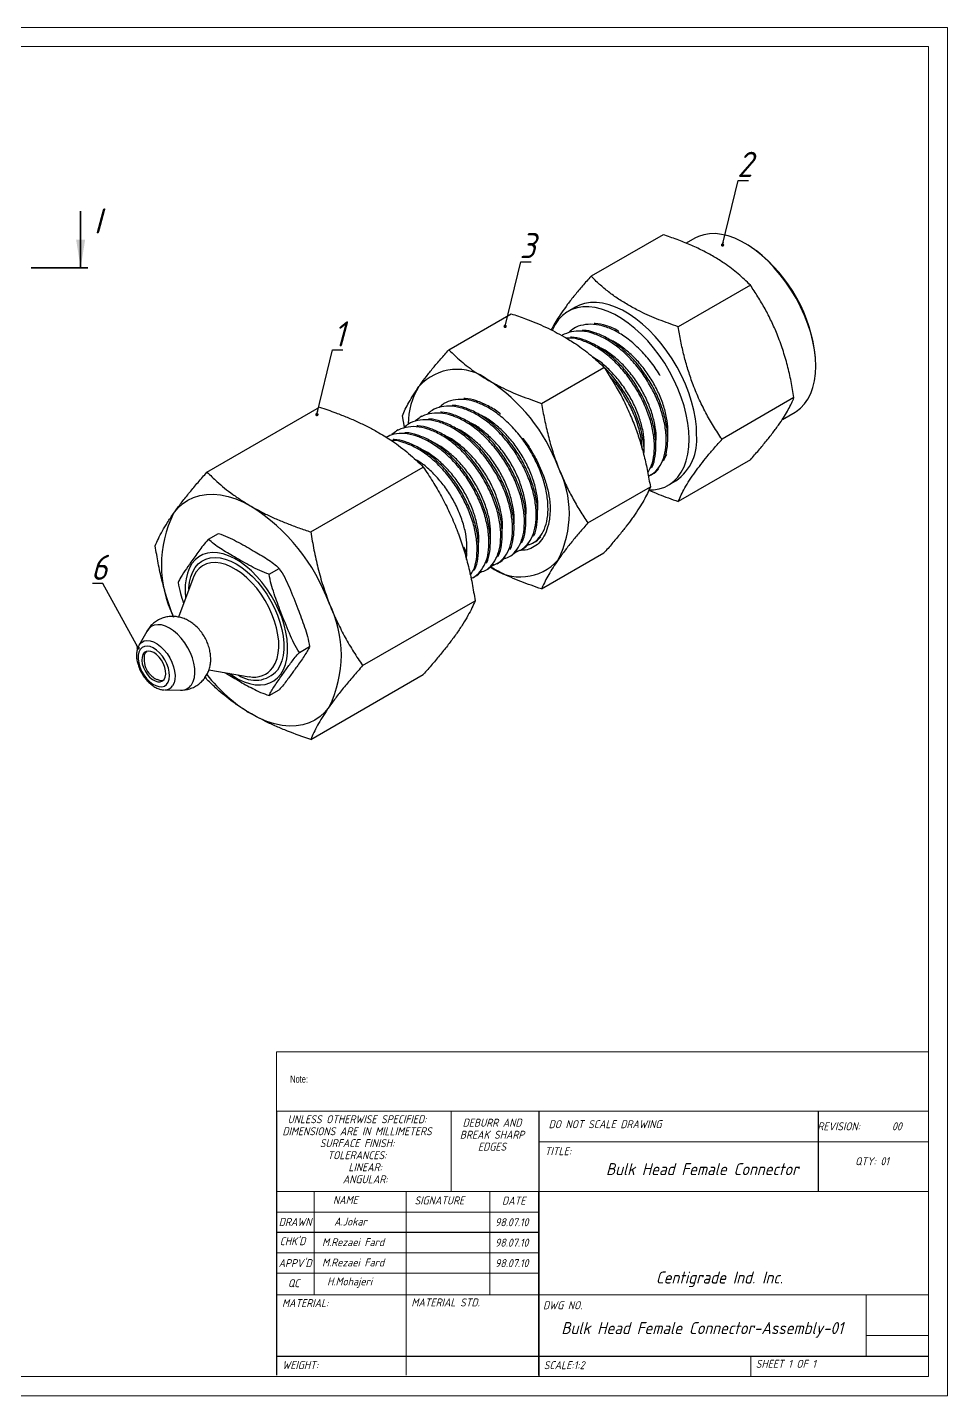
# Model space of a CAD drawing. Header units: millimetres. Extents: x 1693 to 1839, y 794 to 896.
# Drawn here: x 1770.5 to 1839.4, y 794 to 896.3 of the extents above; entities that cross this region are included whole.
import ezdxf

# ---------------------------------------------------------------- set-up
doc = ezdxf.new("R2010")
doc.units = ezdxf.units.MM
doc.linetypes.add('PHANTOM', pattern=[12.7, 6.35, -1.27, 1.27, -1.27, 1.27, -1.27])
doc.linetypes.add('SLD-Solid', pattern=[0])
doc.styles.add('GENISO', font='geniso.shx', dxfattribs={"oblique": 15})
doc.styles.add('SLDTEXTSTYLE0', font='TXT', dxfattribs={"width": 0.75})
doc.dimstyles.new('Scale', dxfattribs={"dimscale": 0.5, "dimtxt": 2.5, "dimasz": 2.5, "dimexe": 1, "dimexo": 1, "dimgap": 0.2, "dimtad": 1, "dimdec": 1, "dimzin": 0, "dimtxsty": 'GENISO', "dimcen": 2.5, "dimclrd": 1, "dimclre": 1, "dimclrt": 7, "dimadec": 0, "dimazin": 0, "dimtfac": 1, "dimtdec": 1, "dimtmove": 0, "dimatfit": 3, "dimfxl": 1, "dimtzin": 0, "dimlwd": -1, "dimlwe": -1, "dimarcsym": 0})

msp = doc.modelspace()

# ---------------------------------------------------------------- linework, layer by layer
at = {"linetype": 'Continuous', "lineweight": 35}
msp.add_line((1774.52, 882.54), (1774.52, 878.3), dxfattribs=at)
at = {"linetype": 'Continuous', "lineweight": 25}
for p, q in [((1818.08, 880.78), (1812.69, 877.67)), ((1820.45, 880.51), (1819.81, 880.14)), ((1824.61, 877.01), (1819.22, 873.9)), ((1802.05, 872.18), (1806.72, 874.87)), ((1811.54, 875.37), (1810.97, 875.04)), ((1811.52, 873.83), (1811.41, 873.77)), ((1810.64, 873.32), (1810.53, 873.26)), ((1808.99, 868.17), (1813.66, 870.86)), ((1783.97, 863.03), (1792.39, 867.89)), ((1800.92, 867.71), (1800.8, 867.64)), ((1801.8, 868.22), (1801.69, 868.15)), ((1827.87, 868.6), (1822.49, 865.48)), ((1798.74, 866.38), (1798.58, 867.24)), ((1799.15, 866.69), (1799.04, 866.62)), ((1800.03, 867.2), (1799.92, 867.13)), ((1827, 866.97), (1827.95, 867.52)), ((1798.26, 866.18), (1798.15, 866.11)), ((1824.61, 863.95), (1819.22, 860.84)), ((1791.73, 858.55), (1800.15, 863.41)), ((1817.15, 862.81), (1817.26, 862.88)), ((1812.46, 859.23), (1817.13, 861.92)), ((1818.47, 862.05), (1819.04, 862.38)), ((1784.08, 858.01), (1784.83, 858.45)), ((1803.2, 857.4), (1803.13, 857.36)), ((1803.4, 856.97), (1803.2, 857.4)), ((1808.31, 857.71), (1808.41, 857.77)), ((1803.29, 856.9), (1803.4, 856.97)), ((1803.37, 856.5), (1803.4, 856.97)), ((1806.54, 856.69), (1806.65, 856.75)), ((1807.42, 857.2), (1807.53, 857.26)), ((1808.99, 854.29), (1813.66, 856.98)), ((1788.62, 855.39), (1789.37, 855.83)), ((1804.77, 855.67), (1804.88, 855.73)), ((1805.66, 856.18), (1805.77, 856.24)), ((1782.9, 855.06), (1781.84, 852.19)), ((1803.89, 855.16), (1804, 855.22)), ((1795.61, 848.56), (1804.02, 853.41)), ((1779.47, 851.12), (1778.87, 850.06)), ((1778.87, 850.06), (1778.9, 850.11)), ((1790.88, 849.55), (1791.64, 849.98)), ((1784.12, 848.25), (1787.13, 847.73)), ((1783.97, 847.52), (1783.85, 847.71)), ((1791.73, 843.04), (1800.15, 847.89)), ((1780.79, 846.74), (1782.01, 846.73)), ((1788.62, 846.32), (1789.37, 846.75))]:
    msp.add_line(p, q, dxfattribs=at)
at = {"linetype": 'PHANTOM', "lineweight": 35}
msp.add_line((1770.82, 878.3), (1775.05, 878.3), dxfattribs=at)
at = {"linetype": 'SLD-Solid', "lineweight": 15}
for p, q in [((1789.18, 819.68), (1837.93, 819.68)), ((1789.18, 819.68), (1789.18, 815.24)), ((1789.18, 815.24), (1837.93, 815.24)), ((1802.24, 815.24), (1802.24, 809.23)), ((1837.93, 812.95), (1808.78, 812.95)), ((1837.93, 809.23), (1789.18, 809.23)), ((1791.98, 809.23), (1791.98, 801.51)), ((1798.87, 809.23), (1798.87, 795.5)), ((1805.12, 809.23), (1805.12, 801.51)), ((1808.78, 807.7), (1789.18, 807.7)), ((1808.78, 804.65), (1789.18, 804.65)), ((1808.78, 803.13), (1789.18, 803.13)), ((1792.91, 801.51), (1789.18, 801.51)), ((1792.91, 801.51), (1837.93, 801.51)), ((1833.26, 796.93), (1833.26, 801.51)), ((1837.93, 798.46), (1833.26, 798.46)), ((1824.64, 795.41), (1824.64, 796.93))]:
    msp.add_line(p, q, dxfattribs=at)
for p, q in [((1789.18, 815.24), (1789.18, 795.5)), ((1808.78, 815.24), (1808.78, 795.41)), ((1829.7, 809.23), (1829.7, 815.24)), ((1808.78, 795.5), (1808.78, 809.23)), ((1808.78, 806.18), (1789.18, 806.18)), ((1789.18, 796.93), (1837.93, 796.93))]:
    msp.add_line(p, q)
for points in [[(1692.9, 896.28), (1839.36, 896.28), (1839.36, 793.97), (1692.9, 793.97)], [(1694.33, 894.85), (1837.93, 894.85), (1837.93, 795.41), (1694.33, 795.41)]]:
    msp.add_lwpolyline(points, close=True, dxfattribs=at)
at = {"linetype": 'Continuous', "lineweight": 25, "flags": 128}
for points in [[(1827.95, 867.52), (1828.04, 867.57), (1828.37, 867.82), (1828.66, 868.13), (1828.91, 868.49), (1829.12, 868.9), (1829.29, 869.35), (1829.41, 869.85), (1829.48, 870.39), (1829.5, 870.95), (1829.48, 871.55), (1829.41, 872.17), (1829.29, 872.8), (1829.12, 873.45), (1828.91, 874.1), (1828.66, 874.75), (1828.37, 875.39), (1828.04, 876.03), (1827.67, 876.64), (1827.27, 877.23), (1826.85, 877.79), (1826.4, 878.31), (1825.93, 878.8), (1825.45, 879.24), (1824.95, 879.64), (1824.45, 879.99), (1823.95, 880.28), (1823.44, 880.51), (1822.95, 880.69), (1822.46, 880.8), (1821.99, 880.86), (1821.55, 880.85), (1821.12, 880.78), (1820.73, 880.65), (1820.45, 880.51)], [(1820.03, 865.48), (1820, 866.08), (1819.93, 866.7), (1819.81, 867.33), (1819.65, 867.98), (1819.44, 868.63), (1819.18, 869.28), (1818.89, 869.92), (1818.56, 870.56), (1818.2, 871.17), (1817.8, 871.76), (1817.37, 872.32), (1816.93, 872.84), (1816.46, 873.33), (1815.97, 873.77), (1815.48, 874.17), (1814.98, 874.52), (1814.47, 874.81), (1813.97, 875.04), (1813.47, 875.22), (1812.99, 875.33), (1812.52, 875.39), (1812.07, 875.38), (1811.65, 875.31), (1811.25, 875.18), (1810.88, 874.99), (1810.55, 874.74), (1810.26, 874.43), (1810.01, 874.07), (1809.8, 873.66), (1809.78, 873.63)], [(1820.59, 865.81), (1820.57, 866.41), (1820.5, 867.02), (1820.38, 867.66), (1820.21, 868.31), (1820, 868.96), (1819.75, 869.61), (1819.46, 870.25), (1819.13, 870.88), (1818.76, 871.5), (1818.36, 872.08), (1817.94, 872.64), (1817.49, 873.17), (1817.02, 873.66), (1816.54, 874.1), (1816.04, 874.5), (1815.54, 874.84), (1815.04, 875.13), (1814.53, 875.37), (1814.04, 875.54), (1813.55, 875.66), (1813.09, 875.71), (1812.64, 875.71), (1812.21, 875.64), (1811.82, 875.5), (1811.54, 875.37)], [(1817.05, 861.7), (1817.37, 861.71), (1817.8, 861.78), (1818.2, 861.91), (1818.56, 862.1), (1818.89, 862.35), (1819.18, 862.66), (1819.44, 863.02), (1819.65, 863.43), (1819.81, 863.88), (1819.93, 864.38), (1820, 864.92), (1820.03, 865.48)], [(1818.2, 864.1), (1818.21, 864.11), (1818.35, 864.34)], [(1781.47, 859.94), (1781.78, 860.33), (1782.14, 860.66), (1782.54, 860.93), (1782.97, 861.14), (1783.43, 861.29), (1783.93, 861.36), (1784.45, 861.38), (1784.99, 861.32), (1785.55, 861.2), (1786.12, 861.02), (1786.7, 860.77), (1787.29, 860.46)], [(1789.49, 847.93), (1789.68, 848.26), (1789.83, 848.64), (1789.93, 849.06), (1789.99, 849.52), (1790, 850.01), (1789.96, 850.53), (1789.87, 851.07), (1789.73, 851.62), (1789.56, 852.17), (1789.33, 852.72), (1789.07, 853.27), (1788.77, 853.8), (1788.44, 854.31), (1788.08, 854.79), (1787.7, 855.23), (1787.3, 855.64), (1786.88, 856), (1786.45, 856.31), (1786.02, 856.57), (1785.59, 856.77), (1785.17, 856.91), (1784.76, 856.99), (1784.37, 857.01), (1784, 856.97), (1783.66, 856.86), (1783.35, 856.69), (1783.08, 856.47), (1782.84, 856.19), (1782.65, 855.86), (1782.5, 855.48), (1782.4, 855.06), (1782.34, 854.6), (1782.33, 854.11), (1782.37, 853.62)], [(1782.61, 854.27), (1782.61, 854.35), (1782.66, 854.79), (1782.76, 855.2), (1782.9, 855.57), (1783.08, 855.89), (1783.31, 856.16), (1783.58, 856.37), (1783.88, 856.53), (1784.21, 856.62), (1784.57, 856.65), (1784.95, 856.62), (1785.34, 856.53), (1785.75, 856.38), (1786.16, 856.17), (1786.58, 855.9), (1786.98, 855.58), (1787.38, 855.22), (1787.76, 854.81), (1788.12, 854.36), (1788.45, 853.89), (1788.75, 853.38), (1789.02, 852.86), (1789.24, 852.33), (1789.43, 851.8), (1789.57, 851.27), (1789.67, 850.75), (1789.72, 850.25), (1789.72, 849.77), (1789.67, 849.32), (1789.57, 848.91), (1789.43, 848.55), (1789.24, 848.23), (1789.24, 848.23)], [(1788.9, 848.41), (1789.08, 848.72), (1789.22, 849.08), (1789.3, 849.48), (1789.34, 849.91), (1789.34, 850.38), (1789.28, 850.87), (1789.18, 851.38), (1789.03, 851.89), (1788.83, 852.41), (1788.6, 852.92), (1788.33, 853.42), (1788.02, 853.89), (1787.69, 854.34), (1787.33, 854.76), (1786.95, 855.13), (1786.56, 855.46), (1786.16, 855.73), (1785.76, 855.95), (1785.37, 856.12), (1784.98, 856.22), (1784.61, 856.26), (1784.26, 856.24), (1783.93, 856.16), (1783.64, 856.02), (1783.38, 855.81), (1783.16, 855.56), (1782.98, 855.24), (1782.9, 855.06)], [(1782.81, 847.13), (1782.94, 847.38), (1783.03, 847.67), (1783.06, 847.99), (1783.05, 848.35), (1782.99, 848.73), (1782.88, 849.13), (1782.73, 849.52), (1782.54, 849.9), (1782.31, 850.27), (1782.05, 850.61), (1781.77, 850.91), (1781.47, 851.16), (1781.17, 851.36), (1780.87, 851.51), (1780.57, 851.6), (1780.29, 851.62), (1780.03, 851.58), (1779.8, 851.48), (1779.61, 851.32), (1779.47, 851.12)], [(1778.9, 850.11), (1778.91, 850.13), (1779.07, 850.29), (1779.26, 850.4), (1779.48, 850.44), (1779.72, 850.42), (1779.98, 850.33), (1780.24, 850.19), (1780.5, 849.99), (1780.75, 849.75), (1780.98, 849.46), (1781.18, 849.15), (1781.35, 848.81), (1781.47, 848.47), (1781.55, 848.14), (1781.59, 847.81), (1781.57, 847.52), (1781.51, 847.26), (1781.4, 847.05), (1781.4, 847.05)], [(1778.97, 849.76), (1778.87, 849.57), (1778.82, 849.33), (1778.82, 849.06), (1778.86, 848.76), (1778.95, 848.46), (1779.08, 848.15), (1779.25, 847.86), (1779.45, 847.59), (1779.68, 847.37), (1779.91, 847.18), (1780.15, 847.06), (1780.38, 846.99), (1780.6, 846.98), (1780.79, 847.03), (1780.95, 847.15), (1781.06, 847.32), (1781.14, 847.54), (1781.17, 847.79), (1781.15, 848.08), (1781.08, 848.38), (1780.97, 848.69), (1780.82, 848.99), (1780.63, 849.27), (1780.42, 849.51), (1780.19, 849.72), (1779.95, 849.88), (1779.71, 849.98), (1779.49, 850.01), (1779.29, 849.99), (1779.11, 849.91), (1778.97, 849.76)], [(1780.77, 847.53), (1780.85, 847.7), (1780.89, 847.92), (1780.87, 848.16), (1780.81, 848.43), (1780.71, 848.7), (1780.57, 848.96), (1780.39, 849.19), (1780.2, 849.38), (1779.99, 849.53), (1779.78, 849.62), (1779.59, 849.65), (1779.41, 849.62), (1779.27, 849.53), (1779.17, 849.38), (1779.11, 849.18), (1779.1, 848.95), (1779.13, 848.69), (1779.21, 848.43), (1779.34, 848.16), (1779.5, 847.91), (1779.68, 847.7), (1779.89, 847.53), (1780.09, 847.41), (1780.3, 847.34), (1780.48, 847.35), (1780.64, 847.41), (1780.77, 847.53)], [(1785.62, 847.99), (1785.88, 847.81), (1786.31, 847.55), (1786.74, 847.35), (1787.16, 847.21), (1787.57, 847.13), (1787.96, 847.11), (1788.33, 847.15), (1788.67, 847.26), (1788.98, 847.42), (1789.25, 847.65), (1789.49, 847.93)], [(1793.1, 845.47), (1792.79, 845.08), (1792.43, 844.75), (1792.04, 844.48), (1791.6, 844.27), (1791.14, 844.13), (1790.65, 844.05), (1790.13, 844.04), (1789.58, 844.09), (1789.03, 844.21), (1788.45, 844.39), (1787.87, 844.64), (1787.29, 844.95)]]:
    msp.add_lwpolyline(points, dxfattribs=at)
at = {"linetype": 'Continuous', "lineweight": 25}
for centre, radius, start, end in [((1817.86, 870.37), 11.69, 5.9722, 52.1304), ((1802.67, 866.91), 3.8, 51.6367, 138.5823), ((1797.92, 858.85), 13.13, 20.3503, 57.2388), ((1804.22, 866.65), 5.2, 147.7565, 180.1334), ((1816.86, 865.43), 3.75, 305.4958, 5.8164), ((1803.48, 859.94), 7.59, 332.8106, 27.1894), ((1779.42, 848.19), 14.58, 20.2271, 57.362), ((1789.23, 856.07), 8.67, 153.4364, 206.5636), ((1807.4, 858.95), 3.76, 233.1118, 318.8059), ((1785.35, 849.35), 8.67, 333.4364, 26.5636), ((1780.93, 849.04), 1.67, 173.2658, 218.7946), ((1787.58, 849.65), 2.19, 234.2808, 319.4326), ((1787.5, 849.42), 1.72, 257.4966, 324.2147), ((1780.93, 849.04), 1.67, 218.7946, 246.3526), ((1782.04, 847.67), 0.943, 268.2332, 325.237), ((1793.66, 855.51), 12.34, 218.1643, 238.9109), ((1780.81, 847.46), 0.718, 268.4451, 325.025)]:
    msp.add_arc(centre, radius, start, end, dxfattribs=at)
for points, knots in [([(1824.61, 877.01), (1824.31, 877.3), (1823.72, 877.86), (1822.79, 878.57), (1821.88, 879.14), (1821.03, 879.61), (1820.11, 880.03), (1819.12, 880.43), (1818.43, 880.66), (1818.08, 880.78)], [0, 0, 0, 0, 0.183054, 0.367505, 0.491396, 0.615286, 0.742021, 0.868785, 1, 1, 1, 1]), ([(1812.69, 877.67), (1812.47, 877.43), (1812.05, 876.95), (1811.46, 876.25), (1810.93, 875.57), (1810.49, 874.95), (1810.13, 874.4), (1809.88, 873.98), (1809.76, 873.74), (1809.71, 873.65)], [0, 0, 0, 0, 0.158023, 0.316008, 0.47706, 0.638087, 0.777718, 0.917369, 1, 1, 1, 1]), ([(1819.22, 873.9), (1818.73, 874.07), (1817.75, 874.41), (1816.52, 874.95), (1815.53, 875.48), (1814.73, 875.97), (1813.99, 876.5), (1813.31, 877.07), (1812.9, 877.47), (1812.69, 877.67)], [0, 0, 0, 0, 0.183054, 0.367505, 0.491396, 0.615286, 0.742021, 0.868785, 1, 1, 1, 1]), ([(1827.87, 868.6), (1827.8, 869), (1827.67, 869.81), (1827.39, 871.01), (1827.04, 872.19), (1826.64, 873.3), (1826.19, 874.31), (1825.71, 875.25), (1825.18, 876.15), (1824.8, 876.72), (1824.61, 877.01)], [0, 0, 0, 0, 0.131551, 0.26307, 0.397143, 0.531195, 0.647436, 0.763692, 0.881836, 1, 1, 1, 1]), ([(1806.72, 874.87), (1807.08, 874.75), (1807.97, 874.44), (1809.33, 873.88), (1810.23, 873.4), (1810.68, 873.15)], [0, 0, 0, 0, 0.256191, 0.626173, 1, 1, 1, 1]), ([(1817.86, 870.24), (1817.84, 870.27), (1817.64, 870.65), (1817.13, 871.33), (1816.35, 872.23), (1815.49, 872.98), (1814.61, 873.56), (1813.73, 873.94), (1812.87, 874.11), (1812.09, 874.06), (1811.47, 873.85), (1811.17, 873.58), (1811.06, 873.48)], [0, 0, 0, 0, 0.009808, 0.123648, 0.239722, 0.355796, 0.469635, 0.583475, 0.699549, 0.815623, 0.929462, 1, 1, 1, 1]), ([(1814.78, 873.55), (1814.76, 873.56), (1814.45, 873.77), (1813.84, 873.97), (1813.23, 874.15), (1812.94, 874.13), (1812.92, 874.13)], [0, 0, 0, 0, 0.031468, 0.488216, 0.953932, 1, 1, 1, 1]), ([(1822.49, 865.48), (1822.27, 865.81), (1821.85, 866.45), (1821.26, 867.47), (1820.73, 868.55), (1820.29, 869.63), (1819.93, 870.7), (1819.64, 871.74), (1819.4, 872.81), (1819.28, 873.54), (1819.22, 873.9)], [0, 0, 0, 0, 0.131551, 0.26307, 0.397143, 0.531195, 0.647436, 0.763692, 0.881836, 1, 1, 1, 1]), ([(1816.98, 862.75), (1817.03, 862.77), (1817.3, 862.86), (1817.68, 863.22), (1818.07, 863.84), (1818.29, 864.64), (1818.34, 865.56), (1818.23, 866.58), (1817.95, 867.66), (1817.52, 868.76), (1816.94, 869.83), (1816.25, 870.83), (1815.46, 871.72), (1814.61, 872.47), (1813.73, 873.04), (1812.84, 873.43), (1811.99, 873.6), (1811.19, 873.56), (1810.75, 873.36), (1810.53, 873.26)], [0, 0, 0, 0, 0.016293, 0.077178, 0.139259, 0.20134, 0.262226, 0.323111, 0.385192, 0.447273, 0.508159, 0.569045, 0.631126, 0.693206, 0.754092, 0.814978, 0.877059, 0.93914, 1, 1, 1, 1]), ([(1810.68, 873.15), (1810.98, 872.97), (1811.69, 872.54), (1812.7, 871.78), (1813.34, 871.17), (1813.66, 870.86)], [0, 0, 0, 0, 0.2581737, 0.627436, 1, 1, 1, 1]), ([(1816.93, 863), (1817.01, 863.11), (1817.22, 863.43), (1817.4, 864.13), (1817.46, 865.05), (1817.35, 866.07), (1817.07, 867.15), (1816.63, 868.25), (1816.06, 869.32), (1815.37, 870.32), (1814.58, 871.21), (1813.72, 871.96), (1812.84, 872.54), (1811.96, 872.91), (1811.29, 873.08), (1810.95, 873.04), (1810.87, 873.04)], [0, 0, 0, 0, 0.045345, 0.123618, 0.200385, 0.277151, 0.355425, 0.433699, 0.510465, 0.587232, 0.665506, 0.743779, 0.820546, 0.897312, 0.975586, 1, 1, 1, 1]), ([(1817.22, 863.35), (1817.24, 863.37), (1817.38, 863.61), (1817.5, 864.2), (1817.57, 865.11), (1817.46, 866.13), (1817.18, 867.22), (1816.74, 868.32), (1816.17, 869.38), (1815.48, 870.38), (1814.69, 871.27), (1813.83, 872.02), (1812.95, 872.6), (1812.08, 872.97), (1811.46, 873.13), (1811.17, 873.11), (1811.15, 873.11)], [0, 0, 0, 0, 0.009516, 0.092171, 0.173234, 0.254298, 0.336952, 0.419607, 0.50067, 0.581733, 0.664388, 0.747043, 0.828106, 0.909169, 0.991824, 1, 1, 1, 1]), ([(1818.1, 863.86), (1818.12, 863.89), (1818.26, 864.12), (1818.39, 864.71), (1818.46, 865.62), (1818.34, 866.64), (1818.06, 867.73), (1817.63, 868.83), (1817.05, 869.89), (1816.36, 870.89), (1815.57, 871.78), (1814.72, 872.53), (1813.84, 873.11), (1812.96, 873.48), (1812.35, 873.64), (1812.06, 873.62), (1812.03, 873.62)], [0, 0, 0, 0, 0.009516, 0.092171, 0.173234, 0.254298, 0.336952, 0.419607, 0.50067, 0.581733, 0.664388, 0.747043, 0.828106, 0.909169, 0.991824, 1, 1, 1, 1]), ([(1818.42, 865.72), (1818.43, 865.88), (1818.47, 866.3), (1818.36, 867.1), (1818.12, 868.06), (1817.72, 869.04), (1817.21, 869.98), (1816.59, 870.87), (1815.89, 871.67), (1815.12, 872.32), (1814.51, 872.75), (1814.16, 872.89), (1814.07, 872.92)], [0, 0, 0, 0, 0.065981, 0.176974, 0.290148, 0.403321, 0.514314, 0.625307, 0.738481, 0.851654, 0.962647, 1, 1, 1, 1]), ([(1799.82, 869.42), (1799.86, 869.47), (1800.03, 869.72), (1800.37, 870.18), (1800.88, 870.82), (1801.44, 871.48), (1801.85, 871.95), (1802.05, 872.18)], [0, 0, 0, 0, 0.060652, 0.293074, 0.526609, 0.762957, 1, 1, 1, 1]), ([(1802.05, 872.18), (1802.27, 871.97), (1802.8, 871.45), (1803.76, 870.67), (1804.6, 870.15), (1805.03, 869.89)], [0, 0, 0, 0, 0.2561913, 0.6261725, 1, 1, 1, 1]), ([(1817.53, 865.21), (1817.55, 865.37), (1817.58, 865.79), (1817.48, 866.59), (1817.23, 867.55), (1816.84, 868.53), (1816.33, 869.47), (1815.71, 870.36), (1815, 871.16), (1814.24, 871.81), (1813.62, 872.24), (1813.28, 872.38), (1813.19, 872.41)], [0, 0, 0, 0, 0.065981, 0.176974, 0.290148, 0.403321, 0.514314, 0.625307, 0.738481, 0.851654, 0.962647, 1, 1, 1, 1]), ([(1816.65, 864.7), (1816.66, 864.86), (1816.7, 865.28), (1816.6, 866.08), (1816.35, 867.04), (1815.96, 868.02), (1815.44, 868.96), (1814.83, 869.85), (1814.12, 870.64), (1813.44, 871.25), (1813.01, 871.51), (1812.83, 871.62)], [0, 0, 0, 0, 0.071381, 0.191458, 0.313894, 0.436329, 0.556406, 0.676483, 0.798919, 0.921355, 1, 1, 1, 1]), ([(1813.66, 870.86), (1813.87, 870.54), (1814.29, 869.9), (1814.88, 868.88), (1815.42, 867.81), (1815.73, 867.06), (1815.89, 866.68)], [0, 0, 0, 0, 0.247649, 0.496018, 0.747324, 1, 1, 1, 1]), ([(1816.64, 864.32), (1816.65, 864.42), (1816.68, 864.82), (1816.57, 865.63), (1816.3, 866.71), (1815.86, 867.81), (1815.29, 868.87), (1814.59, 869.86), (1814.04, 870.53), (1813.71, 870.82), (1813.66, 870.85)], [0, 0, 0, 0, 0.050308, 0.203118, 0.358927, 0.514737, 0.667546, 0.820356, 0.976166, 1, 1, 1, 1]), ([(1805.03, 869.89), (1805.34, 869.72), (1806.09, 869.3), (1807.41, 868.72), (1808.46, 868.36), (1808.99, 868.17)], [0, 0, 0, 0, 0.2581737, 0.6274361, 1, 1, 1, 1]), ([(1816.53, 864.69), (1816.51, 864.98), (1816.46, 865.6), (1816.18, 866.64), (1815.75, 867.74), (1815.17, 868.8), (1814.6, 869.67), (1814.18, 870.12), (1814.03, 870.28)], [0, 0, 0, 0, 0.1585718, 0.3447036, 0.5308351, 0.7133829, 0.8959307, 1, 1, 1, 1]), ([(1798.58, 867.24), (1798.65, 867.4), (1798.79, 867.72), (1799.07, 868.24), (1799.4, 868.8), (1799.68, 869.22), (1799.82, 869.42)], [0, 0, 0, 0, 0.247649, 0.496017, 0.747325, 1, 1, 1, 1]), ([(1792.39, 867.89), (1792.8, 867.75), (1793.5, 867.51), (1794.46, 867.13), (1795.29, 866.77), (1796.08, 866.39), (1796.58, 866.11), (1796.83, 865.97)], [0, 0, 0, 0, 0.256397, 0.441074, 0.626169, 0.812776, 1, 1, 1, 1]), ([(1807, 857.04), (1807.14, 857.09), (1807.51, 857.2), (1807.96, 857.61), (1808.34, 858.23), (1808.56, 859.02), (1808.62, 859.95), (1808.51, 860.97), (1808.23, 862.05), (1807.79, 863.15), (1807.22, 864.22), (1806.53, 865.21), (1805.74, 866.11), (1804.88, 866.86), (1804, 867.43), (1803.12, 867.81), (1802.26, 867.99), (1801.48, 867.93), (1800.86, 867.73), (1800.57, 867.46), (1800.45, 867.36)], [0, 0, 0, 0, 0.038901, 0.096189, 0.154601, 0.213014, 0.270302, 0.327589, 0.386002, 0.444414, 0.501702, 0.55899, 0.617402, 0.675815, 0.733103, 0.79039, 0.848803, 0.907215, 0.964503, 1, 1, 1, 1]), ([(1807.88, 857.55), (1808.03, 857.6), (1808.39, 857.71), (1808.84, 858.12), (1809.23, 858.74), (1809.45, 859.53), (1809.5, 860.46), (1809.39, 861.48), (1809.11, 862.56), (1808.68, 863.66), (1808.11, 864.73), (1807.42, 865.72), (1806.62, 866.62), (1805.77, 867.37), (1804.89, 867.94), (1804.01, 868.32), (1803.15, 868.5), (1802.36, 868.44), (1801.75, 868.24), (1801.45, 867.97), (1801.34, 867.87)], [0, 0, 0, 0, 0.038901, 0.096189, 0.154601, 0.213014, 0.270302, 0.327589, 0.386002, 0.444414, 0.501702, 0.55899, 0.617402, 0.675815, 0.733103, 0.79039, 0.848803, 0.907215, 0.964503, 1, 1, 1, 1]), ([(1808.38, 858.25), (1808.4, 858.27), (1808.54, 858.5), (1808.66, 859.1), (1808.73, 860.01), (1808.62, 861.03), (1808.34, 862.11), (1807.9, 863.21), (1807.33, 864.28), (1806.64, 865.28), (1805.85, 866.17), (1805, 866.92), (1804.11, 867.5), (1803.24, 867.86), (1802.62, 868.03), (1802.34, 868.01), (1802.31, 868.01)], [0, 0, 0, 0, 0.009516, 0.092171, 0.173234, 0.254298, 0.336952, 0.419607, 0.50067, 0.581733, 0.664388, 0.747043, 0.828106, 0.909169, 0.991824, 1, 1, 1, 1]), ([(1805.91, 867.37), (1805.9, 867.38), (1805.6, 867.64), (1804.99, 868), (1804.12, 868.38), (1803.51, 868.54), (1803.22, 868.52), (1803.19, 868.52)], [0, 0, 0, 0, 0.016114, 0.331412, 0.64671, 0.968199, 1, 1, 1, 1]), ([(1808.99, 868.17), (1809.06, 867.77), (1809.2, 866.96), (1809.48, 865.76), (1809.81, 864.57), (1810.09, 863.8), (1810.23, 863.41)], [0, 0, 0, 0, 0.247649, 0.496018, 0.747324, 1, 1, 1, 1]), ([(1824.61, 863.95), (1824.82, 864.19), (1825.24, 864.67), (1825.83, 865.38), (1826.36, 866.05), (1826.81, 866.67), (1827.17, 867.22), (1827.45, 867.71), (1827.69, 868.17), (1827.81, 868.45), (1827.87, 868.6)], [0, 0, 0, 0, 0.131551, 0.26307, 0.397143, 0.531195, 0.647435, 0.763691, 0.881836, 1, 1, 1, 1]), ([(1805.23, 856.02), (1805.38, 856.07), (1805.74, 856.18), (1806.19, 856.59), (1806.57, 857.21), (1806.79, 858), (1806.85, 858.93), (1806.74, 859.95), (1806.46, 861.03), (1806.03, 862.13), (1805.45, 863.19), (1804.76, 864.19), (1803.97, 865.09), (1803.12, 865.84), (1802.24, 866.41), (1801.35, 866.79), (1800.5, 866.97), (1799.71, 866.91), (1799.09, 866.7), (1798.8, 866.44), (1798.69, 866.34)], [0, 0, 0, 0, 0.038901, 0.096189, 0.154601, 0.213014, 0.270302, 0.327589, 0.386002, 0.444414, 0.501702, 0.55899, 0.617402, 0.675815, 0.733103, 0.79039, 0.848803, 0.907215, 0.964503, 1, 1, 1, 1]), ([(1806.11, 856.53), (1806.26, 856.58), (1806.62, 856.69), (1807.08, 857.1), (1807.46, 857.72), (1807.68, 858.51), (1807.74, 859.44), (1807.63, 860.46), (1807.35, 861.54), (1806.91, 862.64), (1806.34, 863.71), (1805.65, 864.7), (1804.86, 865.6), (1804, 866.35), (1803.12, 866.92), (1802.24, 867.3), (1801.38, 867.48), (1800.59, 867.42), (1799.98, 867.21), (1799.68, 866.95), (1799.57, 866.85)], [0, 0, 0, 0, 0.038901, 0.096189, 0.154601, 0.213014, 0.270302, 0.327589, 0.386002, 0.444414, 0.501702, 0.55899, 0.617402, 0.675815, 0.733103, 0.79039, 0.848803, 0.907215, 0.964503, 1, 1, 1, 1]), ([(1806.61, 857.23), (1806.63, 857.25), (1806.77, 857.48), (1806.9, 858.08), (1806.96, 858.99), (1806.85, 860.01), (1806.57, 861.09), (1806.14, 862.19), (1805.56, 863.26), (1804.87, 864.26), (1804.08, 865.15), (1803.23, 865.9), (1802.34, 866.48), (1801.47, 866.84), (1800.86, 867.01), (1800.57, 866.99), (1800.54, 866.99)], [0, 0, 0, 0, 0.0095164, 0.0921711, 0.1732344, 0.2542975, 0.3369523, 0.4196069, 0.5006701, 0.5817334, 0.6643882, 0.7470428, 0.828106, 0.9091692, 0.9918239, 1, 1, 1, 1]), ([(1807.5, 857.74), (1807.51, 857.76), (1807.66, 857.99), (1807.78, 858.59), (1807.85, 859.5), (1807.74, 860.52), (1807.46, 861.6), (1807.02, 862.7), (1806.45, 863.77), (1805.76, 864.77), (1804.97, 865.66), (1804.11, 866.41), (1803.23, 866.99), (1802.35, 867.35), (1801.74, 867.52), (1801.45, 867.5), (1801.43, 867.5)], [0, 0, 0, 0, 0.009516, 0.092171, 0.173234, 0.254298, 0.336952, 0.419607, 0.50067, 0.581733, 0.664388, 0.747043, 0.828106, 0.909169, 0.991824, 1, 1, 1, 1]), ([(1807.81, 859.6), (1807.82, 859.76), (1807.86, 860.18), (1807.76, 860.98), (1807.51, 861.93), (1807.12, 862.91), (1806.61, 863.86), (1805.99, 864.75), (1805.28, 865.54), (1804.52, 866.2), (1803.9, 866.63), (1803.55, 866.77), (1803.47, 866.8)], [0, 0, 0, 0, 0.065981, 0.176974, 0.290148, 0.403321, 0.514314, 0.625307, 0.738481, 0.851654, 0.962647, 1, 1, 1, 1]), ([(1808.69, 860.11), (1808.71, 860.27), (1808.74, 860.69), (1808.64, 861.49), (1808.39, 862.44), (1808, 863.42), (1807.49, 864.37), (1806.87, 865.26), (1806.16, 866.05), (1805.4, 866.71), (1804.78, 867.14), (1804.44, 867.28), (1804.35, 867.31)], [0, 0, 0, 0, 0.065981, 0.176974, 0.290148, 0.403321, 0.514314, 0.625307, 0.738481, 0.851654, 0.962647, 1, 1, 1, 1]), ([(1815.89, 866.68), (1815.92, 866.59), (1816.09, 866.14), (1816.37, 865.33), (1816.67, 864.22), (1816.93, 863.08), (1817.06, 862.31), (1817.13, 861.92)], [0, 0, 0, 0, 0.060652, 0.293074, 0.526609, 0.762957, 1, 1, 1, 1]), ([(1796.83, 865.97), (1797.17, 865.77), (1797.74, 865.43), (1798.46, 864.9), (1799.06, 864.42), (1799.62, 863.92), (1799.97, 863.58), (1800.15, 863.41)], [0, 0, 0, 0, 0.260797, 0.444507, 0.628722, 0.814202, 1, 1, 1, 1]), ([(1803.71, 855.09), (1803.77, 855.11), (1804.04, 855.2), (1804.42, 855.57), (1804.81, 856.19), (1805.03, 856.98), (1805.08, 857.91), (1804.97, 858.93), (1804.7, 860.01), (1804.26, 861.11), (1803.69, 862.17), (1803, 863.17), (1802.21, 864.07), (1801.35, 864.82), (1800.47, 865.39), (1799.59, 865.77), (1798.73, 865.94), (1797.97, 865.91), (1797.56, 865.72), (1797.37, 865.64)], [0, 0, 0, 0, 0.0173804, 0.0787499, 0.1413242, 0.2038986, 0.2652682, 0.3266376, 0.389212, 0.4517863, 0.5131558, 0.5745253, 0.6370997, 0.699674, 0.7610435, 0.822413, 0.8849874, 0.9475618, 1, 1, 1, 1]), ([(1804.35, 855.51), (1804.49, 855.56), (1804.85, 855.67), (1805.31, 856.08), (1805.69, 856.7), (1805.91, 857.49), (1805.97, 858.42), (1805.86, 859.44), (1805.58, 860.52), (1805.14, 861.62), (1804.57, 862.68), (1803.88, 863.68), (1803.09, 864.58), (1802.23, 865.33), (1801.35, 865.9), (1800.47, 866.28), (1799.61, 866.46), (1798.83, 866.4), (1798.21, 866.19), (1797.92, 865.93), (1797.8, 865.83)], [0, 0, 0, 0, 0.038901, 0.096189, 0.154601, 0.213014, 0.270302, 0.327589, 0.386002, 0.444414, 0.501702, 0.55899, 0.617402, 0.675815, 0.733103, 0.79039, 0.848803, 0.907215, 0.964503, 1, 1, 1, 1]), ([(1804.85, 856.21), (1804.86, 856.23), (1805, 856.46), (1805.13, 857.06), (1805.2, 857.97), (1805.08, 858.99), (1804.81, 860.07), (1804.37, 861.17), (1803.8, 862.24), (1803.11, 863.24), (1802.32, 864.13), (1801.46, 864.88), (1800.58, 865.46), (1799.7, 865.82), (1799.09, 865.99), (1798.8, 865.97), (1798.77, 865.97)], [0, 0, 0, 0, 0.009516, 0.092171, 0.173234, 0.254298, 0.336952, 0.419607, 0.50067, 0.581733, 0.664388, 0.747043, 0.828106, 0.909169, 0.991824, 1, 1, 1, 1]), ([(1805.73, 856.72), (1805.74, 856.74), (1805.89, 856.97), (1806.01, 857.57), (1806.08, 858.48), (1805.97, 859.5), (1805.69, 860.58), (1805.25, 861.68), (1804.68, 862.75), (1803.99, 863.75), (1803.2, 864.64), (1802.34, 865.39), (1801.46, 865.97), (1800.59, 866.33), (1799.97, 866.5), (1799.68, 866.48), (1799.66, 866.48)], [0, 0, 0, 0, 0.009516, 0.092171, 0.173234, 0.254298, 0.336952, 0.419607, 0.50067, 0.581733, 0.664388, 0.747043, 0.828106, 0.909169, 0.991824, 1, 1, 1, 1]), ([(1806.04, 858.58), (1806.06, 858.74), (1806.09, 859.16), (1805.99, 859.95), (1805.74, 860.91), (1805.35, 861.89), (1804.84, 862.84), (1804.22, 863.72), (1803.51, 864.52), (1802.75, 865.18), (1802.13, 865.6), (1801.78, 865.75), (1801.7, 865.78)], [0, 0, 0, 0, 0.065981, 0.176974, 0.290148, 0.403321, 0.514314, 0.625307, 0.738481, 0.851654, 0.962647, 1, 1, 1, 1]), ([(1806.93, 859.09), (1806.94, 859.25), (1806.98, 859.67), (1806.87, 860.46), (1806.63, 861.42), (1806.23, 862.4), (1805.72, 863.35), (1805.1, 864.24), (1804.4, 865.03), (1803.63, 865.69), (1803.02, 866.12), (1802.67, 866.26), (1802.58, 866.29)], [0, 0, 0, 0, 0.0659812, 0.1769743, 0.2901477, 0.403321, 0.5143142, 0.6253072, 0.7384807, 0.8516542, 0.9626471, 1, 1, 1, 1]), ([(1807.58, 865.56), (1807.59, 865.55), (1807.82, 865.28), (1808.2, 864.68), (1808.7, 863.79), (1809.1, 862.87), (1809.42, 861.93), (1809.53, 861.33), (1809.59, 861.03)], [0, 0, 0, 0, 0.010594, 0.209019, 0.407596, 0.606172, 0.803085, 1, 1, 1, 1]), ([(1803.66, 855.32), (1803.74, 855.44), (1803.96, 855.76), (1804.14, 856.48), (1804.2, 857.39), (1804.09, 858.42), (1803.81, 859.5), (1803.37, 860.6), (1802.8, 861.66), (1802.11, 862.66), (1801.32, 863.56), (1800.47, 864.31), (1799.58, 864.88), (1798.71, 865.25), (1798.09, 865.42), (1797.79, 865.39), (1797.76, 865.39)], [0, 0, 0, 0, 0.049002, 0.128214, 0.205902, 0.283589, 0.362802, 0.442015, 0.519703, 0.59739, 0.676603, 0.755816, 0.833503, 0.911191, 0.990404, 1, 1, 1, 1]), ([(1803.96, 855.7), (1803.98, 855.72), (1804.12, 855.95), (1804.24, 856.55), (1804.31, 857.46), (1804.2, 858.48), (1803.92, 859.56), (1803.48, 860.66), (1802.91, 861.73), (1802.22, 862.73), (1801.43, 863.62), (1800.58, 864.37), (1799.69, 864.95), (1798.82, 865.31), (1798.2, 865.48), (1797.92, 865.46), (1797.89, 865.46)], [0, 0, 0, 0, 0.0095164, 0.0921711, 0.1732344, 0.2542975, 0.3369523, 0.4196069, 0.5006701, 0.5817334, 0.6643882, 0.7470428, 0.828106, 0.9091692, 0.9918239, 1, 1, 1, 1]), ([(1804.27, 857.56), (1804.29, 857.72), (1804.33, 858.14), (1804.22, 858.93), (1803.98, 859.89), (1803.58, 860.87), (1803.07, 861.82), (1802.45, 862.7), (1801.74, 863.5), (1800.98, 864.16), (1800.36, 864.58), (1800.02, 864.72), (1799.93, 864.76)], [0, 0, 0, 0, 0.065981, 0.176974, 0.290148, 0.403321, 0.514314, 0.625307, 0.738481, 0.851654, 0.962647, 1, 1, 1, 1]), ([(1805.16, 858.07), (1805.17, 858.23), (1805.21, 858.65), (1805.11, 859.44), (1804.86, 860.4), (1804.47, 861.38), (1803.95, 862.33), (1803.34, 863.21), (1802.63, 864.01), (1801.86, 864.67), (1801.25, 865.09), (1800.9, 865.23), (1800.81, 865.27)], [0, 0, 0, 0, 0.065981, 0.176974, 0.290148, 0.403321, 0.514314, 0.625307, 0.738481, 0.851654, 0.962647, 1, 1, 1, 1]), ([(1819.22, 860.84), (1819.29, 861), (1819.43, 861.31), (1819.7, 861.84), (1820.05, 862.41), (1820.45, 863), (1820.9, 863.6), (1821.38, 864.21), (1821.91, 864.83), (1822.29, 865.27), (1822.49, 865.48)], [0, 0, 0, 0, 0.131551, 0.26307, 0.397143, 0.531195, 0.647435, 0.763692, 0.881836, 1, 1, 1, 1]), ([(1803.39, 856.99), (1803.4, 857.17), (1803.44, 857.61), (1803.34, 858.42), (1803.09, 859.38), (1802.7, 860.36), (1802.19, 861.31), (1801.57, 862.2), (1800.86, 862.99), (1800.17, 863.6), (1799.73, 863.87), (1799.55, 863.98)], [0, 0, 0, 0, 0.07864, 0.1972, 0.31809, 0.43898, 0.55754, 0.676101, 0.796991, 0.91788, 1, 1, 1, 1]), ([(1781.47, 859.94), (1781.51, 860), (1781.71, 860.28), (1782.09, 860.79), (1782.67, 861.51), (1783.29, 862.26), (1783.75, 862.77), (1783.97, 863.03)], [0, 0, 0, 0, 0.06312, 0.294841, 0.527715, 0.763498, 1, 1, 1, 1]), ([(1783.97, 863.03), (1784.22, 862.79), (1784.63, 862.39), (1785.28, 861.83), (1785.9, 861.36), (1786.56, 860.9), (1787.05, 860.61), (1787.29, 860.46)], [0, 0, 0, 0, 0.256397, 0.441074, 0.626169, 0.812776, 1, 1, 1, 1]), ([(1800.15, 863.41), (1800.38, 863.05), (1800.86, 862.33), (1801.52, 861.2), (1802.13, 860), (1802.48, 859.16), (1802.65, 858.74)], [0, 0, 0, 0, 0.24755, 0.495847, 0.747207, 1, 1, 1, 1]), ([(1810.23, 863.41), (1810.27, 863.32), (1810.44, 862.88), (1810.78, 862.11), (1811.29, 861.11), (1811.85, 860.15), (1812.26, 859.53), (1812.46, 859.23)], [0, 0, 0, 0, 0.060652, 0.293074, 0.526609, 0.762957, 1, 1, 1, 1]), ([(1817.26, 862.88), (1817.26, 862.88), (1817.47, 862.95), (1817.62, 863.13), (1817.77, 863.31)], [0, 0, 0, 0, 0.000206, 1, 1, 1, 1]), ([(1817.13, 861.92), (1817.06, 861.76), (1816.92, 861.44), (1816.64, 860.92), (1816.31, 860.36), (1816.03, 859.94), (1815.89, 859.74)], [0, 0, 0, 0, 0.247649, 0.496018, 0.747324, 1, 1, 1, 1]), ([(1817.02, 861.69), (1817.26, 861.58), (1817.96, 861.26), (1818.72, 861.01), (1819.22, 860.84)], [0, 0, 0, 0, 0.347429, 1, 1, 1, 1]), ([(1787.29, 860.46), (1787.64, 860.27), (1788.23, 859.94), (1789.15, 859.52), (1789.98, 859.18), (1790.84, 858.85), (1791.43, 858.65), (1791.73, 858.55)], [0, 0, 0, 0, 0.260797, 0.444507, 0.628722, 0.814202, 1, 1, 1, 1]), ([(1809.59, 861.03), (1809.6, 860.92), (1809.63, 860.6), (1809.64, 860.08), (1809.58, 859.4), (1809.41, 858.72), (1809.11, 858.07), (1808.83, 857.76), (1808.69, 857.61)], [0, 0, 0, 0, 0.073419, 0.221444, 0.369467, 0.584175, 0.798883, 1, 1, 1, 1]), ([(1780.1, 857.51), (1780.17, 857.69), (1780.32, 858.04), (1780.63, 858.62), (1781, 859.25), (1781.31, 859.71), (1781.47, 859.94)], [0, 0, 0, 0, 0.247549, 0.495847, 0.747207, 1, 1, 1, 1]), ([(1815.89, 859.74), (1815.85, 859.69), (1815.68, 859.44), (1815.34, 858.98), (1814.82, 858.34), (1814.27, 857.68), (1813.86, 857.21), (1813.66, 856.98)], [0, 0, 0, 0, 0.060652, 0.293074, 0.526609, 0.762957, 1, 1, 1, 1]), ([(1784.83, 858.45), (1785.07, 858.36), (1785.55, 858.18), (1786.41, 857.74), (1787.38, 857.19), (1788.31, 856.64), (1788.97, 856.2), (1789.24, 855.95), (1789.37, 855.83)], [0, 0, 0, 0, 0.130763, 0.263586, 0.533386, 0.765323, 0.8821, 1, 1, 1, 1]), ([(1791.73, 858.55), (1791.81, 858.1), (1791.96, 857.2), (1792.26, 855.85), (1792.63, 854.52), (1792.95, 853.66), (1793.1, 853.23)], [0, 0, 0, 0, 0.24755, 0.495847, 0.747207, 1, 1, 1, 1]), ([(1802.65, 858.74), (1802.69, 858.63), (1802.88, 858.13), (1803.19, 857.22), (1803.53, 855.98), (1803.81, 854.71), (1803.95, 853.84), (1804.02, 853.41)], [0, 0, 0, 0, 0.063121, 0.294841, 0.527715, 0.763498, 1, 1, 1, 1]), ([(1812.46, 859.23), (1812.25, 858.99), (1811.83, 858.5), (1811.24, 857.8), (1810.69, 857.11), (1810.39, 856.69), (1810.23, 856.47)], [0, 0, 0, 0, 0.247649, 0.496018, 0.747324, 1, 1, 1, 1]), ([(1781.47, 852.19), (1781.43, 852.29), (1781.24, 852.79), (1780.93, 853.71), (1780.59, 854.95), (1780.31, 856.22), (1780.17, 857.08), (1780.1, 857.51)], [0, 0, 0, 0, 0.06312, 0.294841, 0.527715, 0.763498, 1, 1, 1, 1]), ([(1784.08, 858.01), (1784.07, 858), (1783.93, 857.84), (1783.67, 857.53), (1783.24, 856.97), (1782.8, 856.34), (1782.31, 855.64), (1781.97, 855.12), (1781.85, 854.87), (1781.81, 854.78)], [0, 0, 0, 0, 0.006544, 0.128463, 0.250638, 0.500026, 0.700831, 0.902317, 1, 1, 1, 1]), ([(1788.62, 855.39), (1788.38, 855.48), (1787.9, 855.66), (1787.04, 856.1), (1786.07, 856.65), (1785.14, 857.2), (1784.48, 857.64), (1784.21, 857.89), (1784.08, 858.01)], [0, 0, 0, 0, 0.130763, 0.263586, 0.533386, 0.765323, 0.8821, 1, 1, 1, 1]), ([(1808.69, 857.61), (1808.52, 857.51), (1808.2, 857.3), (1807.74, 857.17), (1807.45, 857.18), (1807.37, 857.18)], [0, 0, 0, 0, 0.422772, 0.845416, 1, 1, 1, 1]), ([(1807.53, 857.26), (1807.53, 857.26), (1807.74, 857.34), (1807.89, 857.52), (1808.05, 857.69)], [0, 0, 0, 0, 0.000206, 1, 1, 1, 1]), ([(1808.42, 857.77), (1808.42, 857.77), (1808.63, 857.85), (1808.78, 858.03), (1808.93, 858.2)], [0, 0, 0, 0, 0.000206, 1, 1, 1, 1]), ([(1805.77, 856.24), (1805.77, 856.24), (1805.98, 856.32), (1806.13, 856.5), (1806.28, 856.67)], [0, 0, 0, 0, 0.000206, 1, 1, 1, 1]), ([(1806.65, 856.75), (1806.65, 856.75), (1806.86, 856.83), (1807.01, 857.01), (1807.16, 857.18)], [0, 0, 0, 0, 0.000206, 1, 1, 1, 1]), ([(1810.23, 856.47), (1810.2, 856.42), (1810.03, 856.18), (1809.75, 855.76), (1809.45, 855.24), (1809.19, 854.75), (1809.06, 854.44), (1808.99, 854.29)], [0, 0, 0, 0, 0.060652, 0.293074, 0.526609, 0.762957, 1, 1, 1, 1]), ([(1790.88, 849.55), (1790.74, 849.77), (1790.46, 850.23), (1790.01, 851.25), (1789.52, 852.49), (1789.06, 853.7), (1788.76, 854.65), (1788.66, 855.14), (1788.62, 855.39)], [0, 0, 0, 0, 0.131624, 0.263592, 0.533387, 0.765319, 0.882778, 1, 1, 1, 1]), ([(1789.37, 855.83), (1789.51, 855.6), (1789.8, 855.15), (1790.25, 854.13), (1790.74, 852.89), (1791.2, 851.67), (1791.5, 850.73), (1791.59, 850.23), (1791.64, 849.98)], [0, 0, 0, 0, 0.130763, 0.263586, 0.533386, 0.765323, 0.8821, 1, 1, 1, 1]), ([(1804, 855.22), (1804, 855.22), (1804.21, 855.3), (1804.36, 855.47), (1804.51, 855.65)], [0, 0, 0, 0, 0.000206, 1, 1, 1, 1]), ([(1804.88, 855.73), (1804.88, 855.73), (1805.09, 855.81), (1805.24, 855.99), (1805.39, 856.16)], [0, 0, 0, 0, 0.000206, 1, 1, 1, 1]), ([(1808.99, 854.29), (1808.47, 854.47), (1807.42, 854.84), (1806.13, 855.4), (1805.41, 855.8), (1805.14, 855.95)], [0, 0, 0, 0, 0.381181, 0.765247, 1, 1, 1, 1]), ([(1781.81, 854.78), (1781.86, 854.51), (1781.97, 853.97), (1782.14, 853.47), (1782.22, 853.22)], [0, 0, 0, 0, 0.517423, 1, 1, 1, 1]), ([(1804.02, 853.41), (1803.95, 853.24), (1803.8, 852.88), (1803.49, 852.3), (1803.12, 851.67), (1802.81, 851.21), (1802.65, 850.98)], [0, 0, 0, 0, 0.24755, 0.495846, 0.747207, 1, 1, 1, 1]), ([(1793.1, 853.23), (1793.15, 853.12), (1793.34, 852.62), (1793.73, 851.76), (1794.3, 850.65), (1794.93, 849.58), (1795.38, 848.9), (1795.61, 848.56)], [0, 0, 0, 0, 0.063121, 0.294841, 0.527715, 0.763498, 1, 1, 1, 1]), ([(1783.82, 847.66), (1783.88, 847.76), (1784.01, 847.95), (1784.14, 848.28), (1784.22, 848.62), (1784.26, 848.97), (1784.24, 849.34), (1784.18, 849.72), (1784.07, 850.11), (1783.91, 850.49), (1783.7, 850.86), (1783.45, 851.2), (1783.16, 851.51), (1782.84, 851.76), (1782.52, 851.96), (1782.18, 852.11), (1781.83, 852.2), (1781.48, 852.25), (1781.13, 852.23), (1780.78, 852.17), (1780.43, 852.04), (1780.11, 851.85), (1779.84, 851.62), (1779.62, 851.37), (1779.52, 851.19), (1779.47, 851.12)], [0, 0, 0, 0, 0.0416908, 0.0820802, 0.1229933, 0.1649247, 0.2083854, 0.25363, 0.3004263, 0.3480711, 0.3962663, 0.4453128, 0.495626, 0.5420802, 0.5874476, 0.6313062, 0.6738339, 0.7154071, 0.756365, 0.796961, 0.8417021, 0.8849999, 0.927015, 0.9680746, 1, 1, 1, 1]), ([(1802.65, 850.98), (1802.61, 850.92), (1802.41, 850.65), (1802.03, 850.13), (1801.45, 849.41), (1800.83, 848.67), (1800.37, 848.15), (1800.15, 847.89)], [0, 0, 0, 0, 0.06312, 0.294841, 0.527715, 0.763498, 1, 1, 1, 1]), ([(1778.85, 850.02), (1778.85, 850.02), (1778.8, 849.94), (1778.75, 849.77), (1778.7, 849.5), (1778.69, 849.2), (1778.74, 848.88), (1778.83, 848.55), (1778.96, 848.22), (1779.13, 847.91), (1779.33, 847.62), (1779.56, 847.35), (1779.81, 847.13), (1780.07, 846.94), (1780.35, 846.82), (1780.57, 846.75), (1780.69, 846.75), (1780.73, 846.75)], [0, 0, 0, 0, 0.001621, 0.070403, 0.141574, 0.21569, 0.291305, 0.366985, 0.442372, 0.517568, 0.592824, 0.668369, 0.744499, 0.821509, 0.899495, 0.9695, 1, 1, 1, 1]), ([(1779.28, 849.23), (1779.29, 849.32), (1779.32, 849.49), (1779.41, 849.58), (1779.46, 849.62)], [0, 0, 0, 0, 0.5468234, 1, 1, 1, 1]), ([(1788.62, 846.32), (1788.62, 846.32), (1788.66, 846.43), (1788.78, 846.66), (1789.1, 847.16), (1789.53, 847.77), (1790.03, 848.48), (1790.45, 849.05), (1790.78, 849.42), (1790.88, 849.55)], [0, 0, 0, 0, 0.006545, 0.128463, 0.250639, 0.500026, 0.700831, 0.902317, 1, 1, 1, 1]), ([(1791.64, 849.98), (1791.64, 849.98), (1791.6, 849.87), (1791.48, 849.64), (1791.16, 849.14), (1790.72, 848.53), (1790.22, 847.82), (1789.8, 847.25), (1789.48, 846.88), (1789.37, 846.75)], [0, 0, 0, 0, 0.006545, 0.128463, 0.250639, 0.500026, 0.700831, 0.902317, 1, 1, 1, 1]), ([(1795.61, 848.56), (1795.37, 848.29), (1794.89, 847.74), (1794.23, 846.96), (1793.62, 846.19), (1793.28, 845.71), (1793.1, 845.47)], [0, 0, 0, 0, 0.24755, 0.495846, 0.747207, 1, 1, 1, 1]), ([(1780.7, 847.46), (1780.68, 847.46), (1780.6, 847.41), (1780.44, 847.43), (1780.3, 847.5), (1780.27, 847.52)], [0, 0, 0, 0, 0.111139, 0.750801, 1, 1, 1, 1]), ([(1782, 846.73), (1782.09, 846.73), (1782.29, 846.73), (1782.61, 846.8), (1782.96, 846.92), (1783.28, 847.11), (1783.56, 847.34), (1783.73, 847.53), (1783.81, 847.64), (1783.82, 847.66)], [0, 0, 0, 0, 0.122019, 0.284508, 0.463879, 0.637426, 0.805774, 0.969743, 1, 1, 1, 1]), ([(1787.29, 844.95), (1787.05, 845.09), (1786.57, 845.38), (1785.91, 845.83), (1785.29, 846.31), (1784.63, 846.87), (1784.22, 847.28), (1783.97, 847.52)], [0, 0, 0, 0, 0.184484, 0.369583, 0.556359, 0.743603, 1, 1, 1, 1]), ([(1785.29, 848.05), (1785.63, 847.84), (1786.32, 847.43), (1787.21, 846.93), (1787.97, 846.55), (1788.4, 846.4), (1788.62, 846.32)], [0, 0, 0, 0, 0.329537, 0.662799, 0.830593, 1, 1, 1, 1]), ([(1793.1, 845.47), (1793.06, 845.41), (1792.87, 845.14), (1792.57, 844.67), (1792.23, 844.09), (1791.95, 843.54), (1791.8, 843.21), (1791.73, 843.04)], [0, 0, 0, 0, 0.06312, 0.294841, 0.527715, 0.763498, 1, 1, 1, 1]), ([(1791.73, 843.04), (1791.15, 843.24), (1790.26, 843.54), (1789.15, 844.01), (1788.24, 844.43), (1787.64, 844.76), (1787.29, 844.95)], [0, 0, 0, 0, 0.3680909, 0.5533953, 0.7391839, 1, 1, 1, 1])]:
    msp.add_open_spline(points, degree=3, knots=knots, dxfattribs=at)
at = {"linetype": 'Continuous', "lineweight": 35}
msp.add_solid([(1774.52, 878.3), (1774.86, 880.42), (1774.18, 880.42)], dxfattribs=at)

# ---------------------------------------------------------------- texts
at = {"attachment_point": 5, "style": 'GENISO'}
for s, insert, char_height in [('2', (1824.2, 886.04), 1.88), ('I', (1775.79, 881.81), 1.88), ('3', (1807.94, 879.96), 1.88), ('1', (1793.86, 873.36), 1.88), ('6', (1775.9, 855.91), 1.88), ('UNLESS OTHERWISE SPECIFIED:', (1795.19, 814.64), 0.5983), ('DEBURR AND', (1805.29, 814.38), 0.598), ('DO NOT SCALE DRAWING', (1813.74, 814.27), 0.5983), ('REVISION:       00', (1832.78, 814.11), 0.5983), ('DIMENSIONS ARE IN MILLIMETERS', (1795.19, 813.74), 0.5983), ('BREAK SHARP', (1805.29, 813.48), 0.5983), ('SURFACE FINISH:', (1795.19, 812.85), 0.5983), ('EDGES', (1805.29, 812.59), 0.598), ('TITLE:', (1810.22, 812.25), 0.598), ('TOLERANCES:', (1795.19, 811.95), 0.5983), ('LINEAR:', (1795.8, 811.05), 0.598), ('Bulk Head Female Connector', (1821.01, 810.91), 0.8975), ('\\pxi-3,l4,t4;QTY:^I01', (1833.41, 811.5), 0.5983), ('ANGULAR:', (1795.8, 810.15), 0.598), ('NAME', (1794.32, 808.6), 0.598), ('SIGNATURE', (1801.35, 808.57), 0.598), ('DATE', (1806.91, 808.55), 0.598), ('DRAWN', (1790.56, 806.96), 0.598), ('A.Jokar', (1794.7, 806.99), 0.598), ('98.07.10', (1806.76, 806.94), 0.598), ("CHK'D", (1790.37, 805.52), 0.598), ('M.Rezaei Fard', (1794.9, 805.45), 0.5983), ('98.07.10', (1806.76, 805.41), 0.598), ("APPV'D", (1790.56, 803.88), 0.598), ('M.Rezaei Fard', (1794.9, 803.93), 0.5983), ('98.07.10', (1806.76, 803.88), 0.598), ('Centigrade Ind. Inc.', (1822.29, 802.67), 0.8975), ('QC', (1790.45, 802.38), 0.598), ('H.Mohajeri', (1794.64, 802.42), 0.598), ('MATERIAL:', (1791.32, 800.89), 0.598), ('MATERIAL STD.', (1801.81, 800.94), 0.5983), ('DWG NO.', (1810.57, 800.73), 0.598), ('Bulk Head Female Connector-Assembly-01', (1821.01, 798.89), 0.8975), ('WEIGHT:', (1790.94, 796.26), 0.598), ('SCALE:1:2', (1810.68, 796.25), 0.598), ('SHEET 1 OF 1', (1827.26, 796.35), 0.5983)]:
    msp.add_mtext(s, dxfattribs=dict(at, insert=insert, char_height=char_height))
at = {"linetype": 'Continuous', "lineweight": 15, "insert": (1790.19, 817.91), "char_height": 0.538, "attachment_point": 1, "style": 'SLDTEXTSTYLE0'}
msp.add_mtext('Note:', dxfattribs=at)

# ---------------------------------------------------------------- leaders
for points in [[(1822.53, 880.01), (1823.7, 884.84), (1824.47, 884.84)], [(1806.27, 873.93), (1807.44, 878.76), (1808.21, 878.76)], [(1792.19, 867.33), (1793.36, 872.17), (1794.13, 872.17)], [(1778.82, 849.88), (1776.17, 854.71), (1775.4, 854.71)]]:
    msp.add_leader(points, dimstyle='Scale', override={"dimasz": 0.5, "dimldrblk": 'DOT'})

doc.saveas('drawing.dxf')
